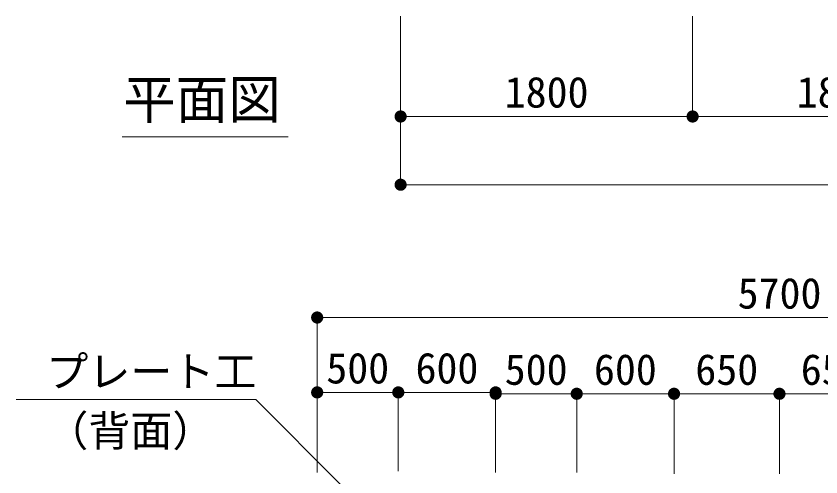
# Model space of a CAD drawing. Units: millimetres at full size, sheet at 1:100. Extents: x 485 to 27866, y 12891 to 31558.
# Drawn here: x 13290 to 18251, y 19734 to 22573 of the extents above; entities that cross this region are included whole.
import ezdxf
from ezdxf.enums import TextEntityAlignment as Align

# ---------------------------------------------------------------- set-up
doc = ezdxf.new("R2010")
doc.units = ezdxf.units.MM
doc.header["$LTSCALE"] = 100
doc.layers.add('寸法', color=1, linetype='Continuous', lineweight=13)
doc.layers.add('数量表', color=1, linetype='Continuous', lineweight=13)
doc.styles.add('ＭＳ ゴシック', font='')
doc.styles.get('ＭＳ ゴシック').set_extended_font_data('MS Gothic')

# ---------------------------------------------------------------- blocks, each defined once
blk = doc.blocks.new('filled_dot')
at = {"color": 0, "linetype": 'Continuous', "lineweight": -2, "const_width": 1.25}
blk.add_lwpolyline([(-0.625, 0, 1), (0.625, 0, 1)], format="xyb", close=True, dxfattribs=at)

msp = doc.modelspace()

# ---------------------------------------------------------------- linework, layer by layer
at = {"layer": '寸法', "color": 3}
msp.add_line((13943.3, 21829.5), (14967.5, 21829.5), dxfattribs=at)
at = {"layer": '寸法'}
for p, q in [((15145.6, 20715.7), (20846.1, 20715.7)), ((15145.6, 19761.3), (15145.6, 20715.7)), ((15145.6, 20254.5), (15645.6, 20254.5)), ((15145.6, 19769.9), (15145.6, 20254.5)), ((15645.6, 19769.9), (15645.6, 20254.5)), ((15645.6, 20254.5), (16245.6, 20254.5)), ((15645.6, 19769.9), (15645.6, 20254.5)), ((16245.6, 19769.9), (16245.6, 20254.5)), ((16245.6, 20246), (16745.6, 20246)), ((16245.6, 19761.3), (16245.6, 20246)), ((16745.6, 19761.3), (16745.6, 20246)), ((16745.6, 20246), (17345.6, 20246)), ((16745.6, 19761.3), (16745.6, 20246)), ((17345.6, 19761.3), (17345.6, 20246)), ((17345.6, 20246), (17995.6, 20246)), ((17345.6, 19752.7), (17345.6, 20246)), ((17995.6, 19752.7), (17995.6, 20246)), ((17995.6, 20246), (18645.6, 20246)), ((17995.6, 19752.7), (17995.6, 20246))]:
    msp.add_line(p, q, dxfattribs=at)
msp.add_lwpolyline([(15349.3, 19628.6), (15296.3, 19681.6), (14767.1, 20210.8), (13289.5, 20210.8)], dxfattribs=at)
at = {"layer": '数量表'}
for p, q in [((15660, 22572.8), (15660, 21534)), ((15660, 22572.8), (15660, 21954.3)), ((17460, 22572.8), (17460, 21954.3)), ((17460, 22572.8), (17460, 21954.3)), ((17460, 21954.3), (15660, 21954.3)), ((19260, 21954.3), (17460, 21954.3)), ((15660, 21534), (23460, 21534))]:
    msp.add_line(p, q, dxfattribs=at)

# ---------------------------------------------------------------- block references
at = {"layer": '寸法', "xscale": 30, "yscale": 30}
for p in [(15145.6, 20715.7), (15145.6, 20254.5), (15645.6, 20254.5), (16245.6, 20246), (16745.6, 20246), (17345.6, 20246), (17995.6, 20246)]:
    msp.add_blockref('filled_dot', p, dxfattribs=at)
at = {"layer": '寸法', "xscale": 30, "yscale": 30, "rotation": 180}
for p in [(15645.6, 20254.5), (16245.6, 20254.5), (16745.6, 20246), (17345.6, 20246), (17995.6, 20246)]:
    msp.add_blockref('filled_dot', p, dxfattribs=at)
at = {"layer": '数量表', "xscale": 30, "yscale": 30}
for p in [(15660, 21954.3), (17460, 21954.3), (15660, 21534)]:
    msp.add_blockref('filled_dot', p, dxfattribs=at)
at = {"layer": '数量表', "xscale": 30, "yscale": 30, "rotation": 180}
msp.add_blockref('filled_dot', (17460, 21954.3), dxfattribs=at)

# ---------------------------------------------------------------- texts
at = {"layer": '寸法', "color": 3, "style": 'ＭＳ ゴシック'}
for s, height, p in [('平面図\u3000', 237.4, (13949.7, 21869.3)), ('プレート工', 189.9, (13475.8, 20231.5)), ('（背面）', 189.9, (13475.8, 19865.9))]:
    msp.add_text(s, height=height, dxfattribs=at).set_placement(p, align=Align.BOTTOM_LEFT)
at = {"layer": '寸法', "style": 'ＭＳ ゴシック'}
for s, p in [('5700', (17995.9, 20865.7)), ('500', (15395.6, 20404.5)), ('600', (15945.6, 20404.5)), ('500', (16495.6, 20396)), ('600', (17045.6, 20396)), ('650', (17670.6, 20396)), ('650', (18320.6, 20396))]:
    msp.add_text(s, height=189.9, dxfattribs=at).set_placement(p, align=Align.MIDDLE_CENTER)
at = {"layer": '数量表', "style": 'ＭＳ ゴシック'}
for p in [(16560, 22104.3), (18360, 22104.3)]:
    msp.add_text('1800', height=189.9, dxfattribs=at).set_placement(p, align=Align.MIDDLE_CENTER)

doc.saveas('drawing.dxf')
